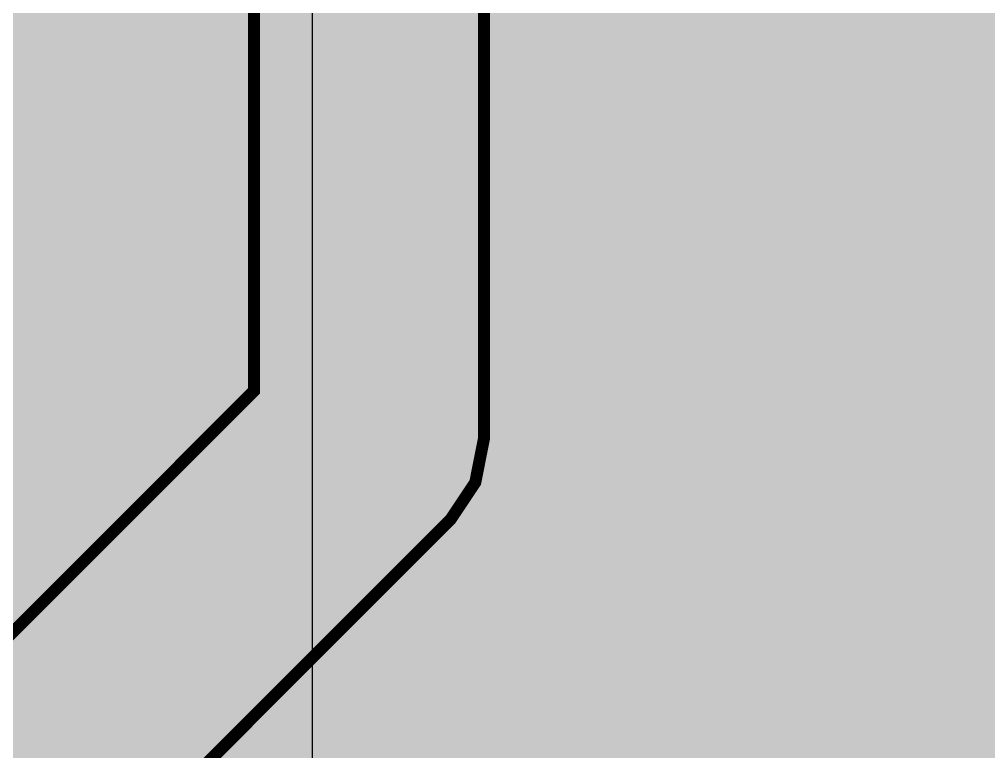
# Model space of a CAD drawing. Header units: millimetres. Extents: x -11 to 223, y -88 to 3.
# Drawn here: x 45.261 to 49.35, y -81.026 to -77.938 of the extents above; entities that cross this region are included whole.
import ezdxf

# ---------------------------------------------------------------- set-up
doc = ezdxf.new("R2010")
doc.units = ezdxf.units.MM
doc.header["$MEASUREMENT"] = 0
for name, color, linetype, true_color in [('Bottom-Layer', 7, 'Continuous', 0x0000ff), ('Top-Layer', 7, 'Continuous', 0xff0000), ('Top-Silkscreen-Layer', 7, 'Continuous', 0xffcc00)]:
    doc.layers.add(name, color=color, linetype=linetype, true_color=true_color)

msp = doc.modelspace()

# ---------------------------------------------------------------- hatches: boundary and pattern name
at = {"layer": 'Bottom-Layer'}
msp.add_hatch(color=256, dxfattribs=at).paths.add_polyline_path([(-10.3353, 1.9787), (-0.3804, 1.9787), (-0.8458, 1.7267), (-1.1955, 1.3295), (-1.3865, 0.836), (-1.3952, 0.3069), (-1.2205, -0.1927), (-0.8841, -0.6012), (-0.4273, -0.8683), (0.0937, -0.9612), (1.7937, -0.9612), (2.3147, -0.8683), (2.7716, -0.6012), (3.108, -0.1927), (3.2826, 0.3069), (3.2739, 0.836), (3.083, 1.3295), (2.7333, 1.7267), (2.2679, 1.9787), (222.6289, 1.9787), (222.6289, -87.4752), (-10.3353, -87.4752)])
at = {"layer": 'Top-Layer'}
for points in [[(-10.3353, 1.9787), (-0.3804, 1.9787), (-0.8458, 1.7267), (-1.1955, 1.3295), (-1.3865, 0.836), (-1.3952, 0.3069), (-1.2205, -0.1927), (-0.8841, -0.6012), (-0.4273, -0.8683), (0.0937, -0.9612), (1.7937, -0.9612), (2.3147, -0.8683), (2.7716, -0.6012), (3.108, -0.1927), (3.2826, 0.3069), (3.2739, 0.836), (3.083, 1.3295), (2.7333, 1.7267), (2.2679, 1.9787), (222.6289, 1.9787), (222.6289, -87.4752), (-10.3353, -87.4752)], [(43.6593, -82.096), (40.6579, -82.096), (40.3843, -81.6891), (39.9759, -81.4177), (39.4948, -81.323), (39.014, -81.4194), (38.6066, -81.6923), (38.3345, -82.1002), (38.2389, -82.5812), (38.3345, -83.0621), (38.6066, -83.47), (39.014, -83.7429), (39.4948, -83.8393), (39.9759, -83.7446), (40.3843, -83.4732), (40.6579, -83.0663), (43.8603, -83.0663), (44.0459, -83.0294), (44.2033, -82.9242), (47.0791, -80.0484), (47.1843, -79.891), (47.2212, -79.7054), (47.2212, -77.6377), (47.4575, -77.5244), (47.5533, -77.2806), (47.5533, -76.4406), (47.5053, -76.2615), (47.3742, -76.1304), (47.1952, -76.0824), (46.2852, -76.0824), (46.1061, -76.1304), (45.975, -76.2615), (45.927, -76.4406), (45.927, -77.2806), (46.0201, -77.5214), (46.251, -77.6371), (46.251, -79.5044)]]:
    msp.add_hatch(color=256, dxfattribs=at).paths.add_polyline_path(points)

# ---------------------------------------------------------------- linework, layer by layer
at = {"layer": 'Top-Layer', "const_width": 0.0508}
msp.add_lwpolyline([(44.2033, -82.9242), (47.0791, -80.0484), (47.1843, -79.891), (47.2212, -79.7054), (47.2212, -77.6377), (47.4575, -77.5244), (47.5533, -77.2806), (47.5533, -76.4406), (47.5053, -76.2615), (47.3742, -76.1304), (47.1952, -76.0824), (46.2852, -76.0824), (46.1061, -76.1304), (45.975, -76.2615), (45.927, -76.4406), (45.927, -77.2806), (46.0201, -77.5214), (46.251, -77.6371), (46.251, -79.5044), (43.6593, -82.096)], dxfattribs=at)
at = {"layer": 'Top-Silkscreen-Layer', "const_width": 0.0051}
msp.add_lwpolyline([(32.4971, -83.5812), (32.4971, -69.5811), (46.4971, -69.5811), (46.4971, -83.5812)], close=True, dxfattribs=at)
msp.add_lwpolyline([(32.4971, -83.5812), (32.4971, -69.5811), (46.4971, -69.5811), (46.4971, -83.5812)], close=True, dxfattribs=at)

doc.saveas('drawing.dxf')
